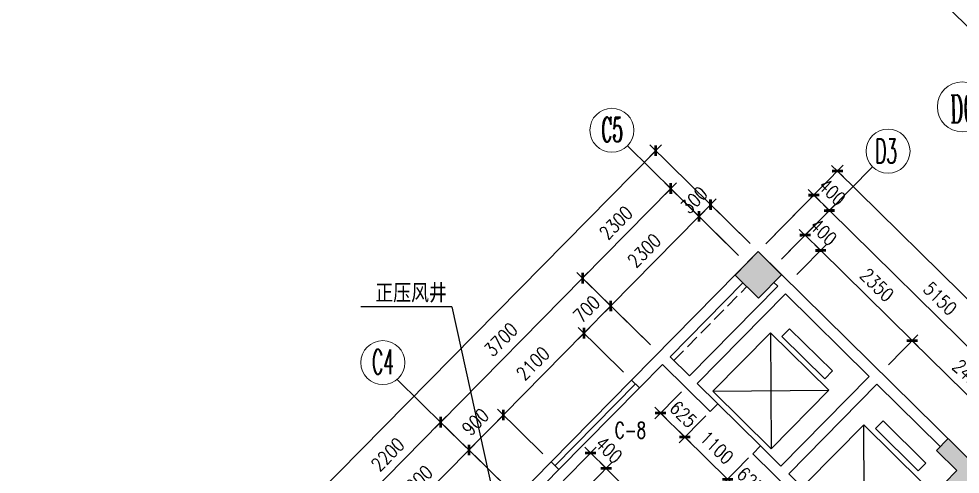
# Model space of a CAD drawing. Extents: x -357449 to -117302, y 127569 to 244935.
# Drawn here: x -343680 to -326454, y 197925 to 206254 of the extents above; entities that cross this region are included whole.
import ezdxf
from ezdxf.enums import TextEntityAlignment as Align

# ---------------------------------------------------------------- set-up
doc = ezdxf.new("R2010")
doc.units = 0
doc.header["$MEASUREMENT"] = 0
doc.linetypes.add('DASH', pattern=[0.35, 0.25, -0.1])
doc.layers.get('0').update_dxf_attribs({"linetype": 'CONTINUOUS'})
doc.layers.get('DEFPOINTS').update_dxf_attribs({"linetype": 'CONTINUOUS'})
for name, color, linetype in [('1', 8, 'CONTINUOUS'), ('COLUMN', 4, 'CONTINUOUS'), ('F', 31, 'CONTINUOUS'), ('WALL', 1, 'CONTINUOUS'), ('WINDOW', 4, 'CONTINUOUS'), ('WINDOWS', 4, 'CONTINUOUS'), ('阳台', 4, 'CONTINUOUS')]:
    doc.layers.add(name, color=color, linetype=linetype)
doc.layers.add('AXIS', color=3, linetype='CONTINUOUS', lineweight=9)
doc.styles.add('COMPLEX', font='COMPLEX.shx')
doc.styles.add('DIM_FONT', font='SIMPLEX.shx', dxfattribs={"width": 0.8})
doc.styles.add('FS', font='txt.shx', dxfattribs={"width": 0.66, "height": 150, "bigfont": 'fs.shx'})
doc.styles.add('H1', font='SimSun.ttf')
doc.dimstyles.new('DIMN-200', dxfattribs={"dimtxt": 300, "dimasz": 1, "dimexe": 250, "dimexo": 0, "dimgap": 150, "dimtad": 1, "dimdec": 0, "dimdsep": 46, "dimtxsty": 'DIM_FONT', "dimblk": '_DIMX', "dimcen": 2.5, "dimclrd": 256, "dimclre": 256, "dimclrt": 4, "dimadec": 0, "dimazin": 0, "dimtfac": 1, "dimtdec": 0, "dimtix": 1, "dimtmove": 2, "dimatfit": 3, "dimldrblk": '_DIMX', "dimfxl": 0, "dimtolj": 1, "dimtzin": 0, "dimarcsym": 0})
doc.dimstyles.get("Standard").update_dxf_attribs({"dimtxt": 375, "dimasz": 1, "dimexe": 150, "dimexo": 0, "dimgap": 200, "dimtad": 1, "dimdec": 0, "dimzin": 0, "dimdsep": 46, "dimtxsty": 'DIM_FONT', "dimblk1": '_DIMX', "dimblk2": '_DIMX', "dimsah": 1, "dimcen": 200, "dimclrd": 256, "dimclre": 256, "dimclrt": 4, "dimadec": 0, "dimazin": 0, "dimtfac": 1, "dimtdec": 0, "dimtix": 1, "dimtmove": 2, "dimatfit": 3, "dimldrblk": '_DIMX', "dimfxl": 0, "dimtolj": 1, "dimtzin": 0, "dimarcsym": 0})

# ---------------------------------------------------------------- blocks, each defined once
blk = doc.blocks.new('_DIMX')
blk.add_line((-150, 0), (150, 0))
at = {"const_width": 50}
blk.add_lwpolyline([(-70, -70), (70, 70)], dxfattribs=at)
blk = doc.blocks.new('*D34')
at = {"linetype": 'ByBlock'}
for p, q in [((-327270, 220513), (-329147, 218608)), ((-329041, 218714), (-315972, 205835)), ((-314199, 207633), (-316077, 205728))]:
    blk.add_line(p, q, dxfattribs=at)
at = {"layer": 'DEFPOINTS', "color": 0, "linetype": 'ByBlock'}
for p in [(-327270, 220513), (-314199, 207633), (-315971, 205835)]:
    blk.add_point(p, dxfattribs=at)
at = {"linetype": 'ByBlock'}
for p, rotation in [((-329042, 218715), 135.4212849045239), ((-315971, 205835), 315.4212849045239)]:
    blk.add_blockref('_DIMX', p, dxfattribs=dict(at, rotation=rotation))
at = {"color": 4, "linetype": 'ByBlock', "insert": (-322314, 212471), "char_height": 250, "attachment_point": 5, "rotation": 315.4213, "style": 'DIM_FONT'}
blk.add_mtext('\\A1;18351', dxfattribs=at)
blk = doc.blocks.new('*D604')
at = {"linetype": 'ByBlock'}
for p, q in [((-315981, 209388), (-317349, 207999)), ((-317243, 208105), (-315464, 206351)), ((-314199, 207633), (-315568, 206244))]:
    blk.add_line(p, q, dxfattribs=at)
at = {"layer": 'DEFPOINTS', "color": 0, "linetype": 'ByBlock'}
for p in [(-315981, 209388), (-314199, 207633), (-315463, 206351)]:
    blk.add_point(p, dxfattribs=at)
at = {"linetype": 'ByBlock'}
for p, rotation in [((-317244, 208106), 135.421284914425), ((-315463, 206351), 315.421284914425)]:
    blk.add_blockref('_DIMX', p, dxfattribs=dict(at, rotation=rotation))
at = {"color": 4, "linetype": 'ByBlock', "insert": (-316160, 207424), "char_height": 250, "attachment_point": 5, "rotation": 315.4213, "style": 'DIM_FONT'}
blk.add_mtext('\\A1;2501', dxfattribs=at)
blk = doc.blocks.new('*D1017')
at = {"linetype": 'ByBlock'}
for p, q in [((-307089, 240423), (-306106, 241421)), ((-306210, 241314), (-302543, 237700)), ((-303421, 236808), (-302437, 237806))]:
    blk.add_line(p, q, dxfattribs=at)
at = {"layer": 'DEFPOINTS', "color": 0, "linetype": 'ByBlock'}
for p in [(-307089, 240423), (-302543, 237700), (-303421, 236808)]:
    blk.add_point(p, dxfattribs=at)
at = {"linetype": 'ByBlock'}
for p, rotation in [((-306211, 241314), 135.4212849043527), ((-302543, 237700), 315.4212849043527)]:
    blk.add_blockref('_DIMX', p, dxfattribs=dict(at, rotation=rotation))
at = {"color": 4, "linetype": 'ByBlock', "insert": (-304184, 239703), "char_height": 250, "attachment_point": 5, "rotation": 315.4213, "style": 'DIM_FONT'}
blk.add_mtext('\\A1;5150', dxfattribs=at)
blk = doc.blocks.new('*D1016')
at = {"linetype": 'ByBlock'}
for p, q in [((-307374, 240704), (-305958, 242141)), ((-298442, 234525), (-306062, 242034)), ((-299753, 233193), (-298336, 234631))]:
    blk.add_line(p, q, dxfattribs=at)
at = {"layer": 'DEFPOINTS', "color": 0, "linetype": 'ByBlock'}
for p in [(-306063, 242035), (-307374, 240704), (-299753, 233193)]:
    blk.add_point(p, dxfattribs=at)
at = {"linetype": 'ByBlock'}
for p, rotation in [((-306063, 242035), 135.4212849043528), ((-298441, 234524), 315.4212849043528)]:
    blk.add_blockref('_DIMX', p, dxfattribs=dict(at, rotation=rotation))
at = {"color": 4, "linetype": 'ByBlock', "insert": (-302059, 238475), "char_height": 250, "attachment_point": 5, "rotation": 315.4213, "style": 'DIM_FONT'}
blk.add_mtext('\\A1;10700', dxfattribs=at)
blk = doc.blocks.new('*D836')
at = {"linetype": 'ByBlock'}
for p, q in [((-309390, 242408), (-328830, 222681)), ((-307663, 240708), (-309497, 242514)), ((-327104, 220979), (-328937, 222785))]:
    blk.add_line(p, q, dxfattribs=at)
at = {"layer": 'DEFPOINTS', "color": 0, "linetype": 'ByBlock'}
for p in [(-307663, 240708), (-328831, 222680), (-327104, 220979)]:
    blk.add_point(p, dxfattribs=at)
at = {"linetype": 'ByBlock'}
for p, rotation in [((-309390, 242409), 45.42128490415822), ((-328831, 222680), 225.4212849041582)]:
    blk.add_blockref('_DIMX', p, dxfattribs=dict(at, rotation=rotation))
at = {"color": 4, "linetype": 'ByBlock', "insert": (-319306, 232737), "char_height": 250, "attachment_point": 5, "rotation": 45.4213, "style": 'DIM_FONT'}
blk.add_mtext('\\A1;27698', dxfattribs=at)
blk = doc.blocks.new('*D1173')
at = {"linetype": 'ByBlock'}
for p, q in [((-313326, 237441), (-314869, 235876)), ((-312085, 236220), (-313432, 237547)), ((-313629, 234653), (-314976, 235980))]:
    blk.add_line(p, q, dxfattribs=at)
at = {"layer": 'DEFPOINTS', "color": 0, "linetype": 'ByBlock'}
for p in [(-312085, 236220), (-314869, 235875), (-313629, 234653)]:
    blk.add_point(p, dxfattribs=at)
at = {"linetype": 'ByBlock'}
for p, rotation in [((-313325, 237442), 45.4212849041695), ((-314869, 235875), 225.4212849041694)]:
    blk.add_blockref('_DIMX', p, dxfattribs=dict(at, rotation=rotation))
at = {"color": 4, "linetype": 'ByBlock', "insert": (-314293, 236851), "char_height": 250, "attachment_point": 5, "rotation": 45.4213, "style": 'DIM_FONT'}
blk.add_mtext('\\A1;2200', dxfattribs=at)
blk = doc.blocks.new('A$C42896F79')
at = {"layer": '1'}
for p, q in [((1121, 2195), (68, 1126)), ((1121, 2195), (2189, 1142)), ((1121, 2195), (1137, 73)), ((68, 1126), (2189, 1142)), ((68, 1126), (1137, 73)), ((2189, 1142), (1137, 73)), ((140, 915), (0, 772)), ((140, 915), (924, 142)), ((0, 772), (784, 0)), ((924, 142), (784, 0))]:
    blk.add_line(p, q, dxfattribs=at)
blk = doc.blocks.new('*D890')
at = {"linetype": 'ByBlock'}
for p, q in [((-312085, 236220), (-312915, 237038)), ((-314352, 235367), (-312809, 236932)), ((-313629, 234653), (-314459, 235471))]:
    blk.add_line(p, q, dxfattribs=at)
at = {"layer": 'DEFPOINTS', "color": 0, "linetype": 'ByBlock'}
for p in [(-312808, 236933), (-312085, 236220), (-313629, 234653)]:
    blk.add_point(p, dxfattribs=at)
at = {"linetype": 'ByBlock'}
for p, rotation in [((-312808, 236933), 45.42128490416195), ((-314353, 235366), 225.421284904162)]:
    blk.add_blockref('_DIMX', p, dxfattribs=dict(at, rotation=rotation))
at = {"color": 4, "linetype": 'ByBlock', "insert": (-313776, 236342), "char_height": 250, "attachment_point": 5, "rotation": 45.4213, "style": 'DIM_FONT'}
blk.add_mtext('\\A1;2200', dxfattribs=at)
blk = doc.blocks.new('*D829')
at = {"linetype": 'ByBlock'}
for p, q in [((-310911, 235975), (-310192, 236705)), ((-310296, 236597), (-308624, 234949)), ((-309237, 234325), (-308518, 235055))]:
    blk.add_line(p, q, dxfattribs=at)
at = {"layer": 'DEFPOINTS', "color": 0, "linetype": 'ByBlock'}
for p in [(-310911, 235975), (-308623, 234948), (-309237, 234325)]:
    blk.add_point(p, dxfattribs=at)
at = {"linetype": 'ByBlock'}
for p, rotation in [((-310297, 236598), 135.4212849043533), ((-308623, 234948), 315.4212849043533)]:
    blk.add_blockref('_DIMX', p, dxfattribs=dict(at, rotation=rotation))
at = {"color": 4, "linetype": 'ByBlock', "insert": (-309267, 235969), "char_height": 250, "attachment_point": 5, "rotation": 315.4213, "style": 'DIM_FONT'}
blk.add_mtext('\\A1;2350', dxfattribs=at)
blk = doc.blocks.new('*D894')
at = {"linetype": 'ByBlock'}
for p, q in [((-309980, 238357), (-310810, 239175)), ((-310704, 239069), (-312176, 237575)), ((-311454, 236861), (-312284, 237679))]:
    blk.add_line(p, q, dxfattribs=at)
at = {"layer": 'DEFPOINTS', "color": 0, "linetype": 'ByBlock'}
for p in [(-309980, 238357), (-312177, 237574), (-311454, 236861)]:
    blk.add_point(p, dxfattribs=at)
at = {"linetype": 'ByBlock'}
for p, rotation in [((-310703, 239070), 45.42128490416829), ((-312177, 237574), 225.4212849041683)]:
    blk.add_blockref('_DIMX', p, dxfattribs=dict(at, rotation=rotation))
at = {"color": 4, "linetype": 'ByBlock', "insert": (-311636, 238515), "char_height": 250, "attachment_point": 5, "rotation": 45.4213, "style": 'DIM_FONT'}
blk.add_mtext('\\A1;2100', dxfattribs=at)
blk = doc.blocks.new('*D893')
at = {"linetype": 'ByBlock'}
for p, q in [((-312178, 237573), (-312808, 236934)), ((-311454, 236861), (-312284, 237679)), ((-312085, 236220), (-312915, 237038))]:
    blk.add_line(p, q, dxfattribs=at)
at = {"layer": 'DEFPOINTS', "color": 0, "linetype": 'ByBlock'}
for p in [(-312808, 236933), (-311454, 236861), (-312085, 236220)]:
    blk.add_point(p, dxfattribs=at)
at = {"linetype": 'ByBlock'}
for p, rotation in [((-312177, 237574), 45.42128490416662), ((-312808, 236933), 225.4212849041666)]:
    blk.add_blockref('_DIMX', p, dxfattribs=dict(at, rotation=rotation))
at = {"color": 4, "linetype": 'ByBlock', "insert": (-312689, 237446), "char_height": 250, "attachment_point": 5, "rotation": 45.4213, "style": 'DIM_FONT'}
blk.add_mtext('\\A1;900', dxfattribs=at)
blk = doc.blocks.new('*D837')
at = {"linetype": 'ByBlock'}
for p, q in [((-310259, 239615), (-310835, 240183)), ((-310729, 240077), (-313324, 237443)), ((-312856, 236980), (-313432, 237547))]:
    blk.add_line(p, q, dxfattribs=at)
at = {"layer": 'DEFPOINTS', "color": 0, "linetype": 'ByBlock'}
for p in [(-310259, 239615), (-313325, 237442), (-312856, 236980)]:
    blk.add_point(p, dxfattribs=at)
at = {"linetype": 'ByBlock'}
for p, rotation in [((-310728, 240077), 45.42128490416941), ((-313325, 237442), 225.4212849041694)]:
    blk.add_blockref('_DIMX', p, dxfattribs=dict(at, rotation=rotation))
at = {"color": 4, "linetype": 'ByBlock', "insert": (-312222, 238953), "char_height": 250, "attachment_point": 5, "rotation": 45.4213, "style": 'DIM_FONT'}
blk.add_mtext('\\A1;3700', dxfattribs=at)
blk = doc.blocks.new('*D1030')
at = {"linetype": 'ByBlock'}
for p, q in [((-307374, 240704), (-306391, 241702)), ((-306497, 241596), (-306497, 241596)), ((-306211, 241314), (-306496, 241595)), ((-307089, 240423), (-306106, 241421)), ((-306210, 241314), (-306210, 241313))]:
    blk.add_line(p, q, dxfattribs=at)
at = {"layer": 'DEFPOINTS', "color": 0, "linetype": 'ByBlock'}
for p in [(-306496, 241595), (-307374, 240704), (-307089, 240423)]:
    blk.add_point(p, dxfattribs=at)
at = {"linetype": 'ByBlock'}
for p, rotation in [((-306496, 241595), 315.4212849043497), ((-306211, 241314), 135.4212849043497)]:
    blk.add_blockref('_DIMX', p, dxfattribs=dict(at, rotation=rotation))
at = {"color": 4, "linetype": 'ByBlock', "insert": (-306160, 241651), "char_height": 250, "attachment_point": 5, "rotation": 315.4213, "style": 'DIM_FONT'}
blk.add_mtext('\\A1;400', dxfattribs=at)
blk = doc.blocks.new('*D1123')
at = {"linetype": 'ByBlock'}
for p, q in [((-309114, 241715), (-310727, 240078)), ((-307874, 240494), (-309221, 241821)), ((-309488, 238856), (-310835, 240183))]:
    blk.add_line(p, q, dxfattribs=at)
at = {"layer": 'DEFPOINTS', "color": 0, "linetype": 'ByBlock'}
for p in [(-307874, 240494), (-310728, 240077), (-309488, 238856)]:
    blk.add_point(p, dxfattribs=at)
at = {"linetype": 'ByBlock'}
for p, rotation in [((-309114, 241716), 45.42128490417262), ((-310728, 240077), 225.4212849041726)]:
    blk.add_blockref('_DIMX', p, dxfattribs=dict(at, rotation=rotation))
at = {"color": 4, "linetype": 'ByBlock', "insert": (-310117, 241089), "char_height": 250, "attachment_point": 5, "rotation": 45.4213, "style": 'DIM_FONT'}
blk.add_mtext('\\A1;2300', dxfattribs=at)
blk = doc.blocks.new('*D1062')
at = {"linetype": 'ByBlock'}
for p, q in [((-307689, 236787), (-308178, 236291)), ((-308073, 236399), (-308074, 236399)), ((-308072, 236398), (-307627, 235959)), ((-307244, 236348), (-307733, 235852)), ((-307627, 235958), (-307626, 235958))]:
    blk.add_line(p, q, dxfattribs=at)
at = {"layer": 'DEFPOINTS', "color": 0, "linetype": 'ByBlock'}
for p in [(-307689, 236787), (-307244, 236348), (-307627, 235959)]:
    blk.add_point(p, dxfattribs=at)
at = {"linetype": 'ByBlock'}
for p, rotation in [((-308072, 236398), 315.421284895061), ((-307627, 235959), 135.421284895061)]:
    blk.add_blockref('_DIMX', p, dxfattribs=dict(at, rotation=rotation))
at = {"color": 4, "linetype": 'ByBlock', "insert": (-307657, 236374), "char_height": 250, "attachment_point": 5, "rotation": 315.4213, "style": 'DIM_FONT'}
blk.add_mtext('\\A1;625', dxfattribs=at)
blk = doc.blocks.new('*D1061')
at = {"linetype": 'ByBlock'}
for p, q in [((-308472, 237559), (-308961, 237063)), ((-308855, 237169), (-308073, 236399)), ((-307689, 236787), (-308178, 236291))]:
    blk.add_line(p, q, dxfattribs=at)
at = {"layer": 'DEFPOINTS', "color": 0, "linetype": 'ByBlock'}
for p in [(-308472, 237559), (-307689, 236787), (-308072, 236398)]:
    blk.add_point(p, dxfattribs=at)
at = {"linetype": 'ByBlock'}
for p, rotation in [((-308856, 237170), 135.4212848950496), ((-308072, 236398), 315.4212848950496)]:
    blk.add_blockref('_DIMX', p, dxfattribs=dict(at, rotation=rotation))
at = {"color": 4, "linetype": 'ByBlock', "insert": (-308271, 236980), "char_height": 250, "attachment_point": 5, "rotation": 315.4213, "style": 'DIM_FONT'}
blk.add_mtext('\\A1;1100', dxfattribs=at)
blk = doc.blocks.new('*D1060')
at = {"linetype": 'ByBlock'}
for p, q in [((-308917, 237998), (-309406, 237502)), ((-309302, 237609), (-309303, 237610)), ((-308856, 237170), (-309301, 237609)), ((-308472, 237559), (-308961, 237063)), ((-308855, 237169), (-308855, 237168))]:
    blk.add_line(p, q, dxfattribs=at)
at = {"layer": 'DEFPOINTS', "color": 0, "linetype": 'ByBlock'}
for p in [(-308917, 237998), (-309301, 237609), (-308472, 237559)]:
    blk.add_point(p, dxfattribs=at)
at = {"linetype": 'ByBlock'}
for p, rotation in [((-309301, 237609), 315.421284895056), ((-308856, 237170), 135.421284895056)]:
    blk.add_blockref('_DIMX', p, dxfattribs=dict(at, rotation=rotation))
at = {"color": 4, "linetype": 'ByBlock', "insert": (-308886, 237585), "char_height": 250, "attachment_point": 5, "rotation": 315.4213, "style": 'DIM_FONT'}
blk.add_mtext('\\A1;625', dxfattribs=at)
blk = doc.blocks.new('*D1031')
at = {"linetype": 'ByBlock'}
for p, q in [((-307663, 240708), (-308493, 241526)), ((-308597, 241207), (-308387, 241420)), ((-308386, 241421), (-308385, 241422)), ((-307874, 240494), (-308704, 241312)), ((-308598, 241206), (-308599, 241205))]:
    blk.add_line(p, q, dxfattribs=at)
at = {"layer": 'DEFPOINTS', "color": 0, "linetype": 'ByBlock'}
for p in [(-308387, 241420), (-307663, 240708), (-307874, 240494)]:
    blk.add_point(p, dxfattribs=at)
at = {"linetype": 'ByBlock'}
for p, rotation in [((-308387, 241420), 225.4212849041627), ((-308597, 241207), 45.42128490416262)]:
    blk.add_blockref('_DIMX', p, dxfattribs=dict(at, rotation=rotation))
at = {"color": 4, "linetype": 'ByBlock', "insert": (-308688, 241506), "char_height": 250, "attachment_point": 5, "rotation": 45.4213, "style": 'DIM_FONT'}
blk.add_mtext('\\A1;300', dxfattribs=at)
blk = doc.blocks.new('*D892')
at = {"linetype": 'ByBlock'}
for p, q in [((-311196, 236255), (-310477, 236985)), ((-310583, 236879), (-310583, 236880)), ((-310582, 236879), (-310297, 236598)), ((-310911, 235975), (-310192, 236705)), ((-310296, 236597), (-310296, 236596))]:
    blk.add_line(p, q, dxfattribs=at)
at = {"layer": 'DEFPOINTS', "color": 0, "linetype": 'ByBlock'}
for p in [(-310297, 236598), (-311196, 236255), (-310911, 235975)]:
    blk.add_point(p, dxfattribs=at)
at = {"linetype": 'ByBlock'}
for p, rotation in [((-310582, 236879), 315.421284904351), ((-310297, 236598), 135.4212849043509)]:
    blk.add_blockref('_DIMX', p, dxfattribs=dict(at, rotation=rotation))
at = {"color": 4, "linetype": 'ByBlock', "insert": (-310246, 236934), "char_height": 250, "attachment_point": 5, "rotation": 315.4213, "style": 'DIM_FONT'}
blk.add_mtext('\\A1;400', dxfattribs=at)
blk = doc.blocks.new('*D835')
at = {"linetype": 'ByBlock'}
for p, q in [((-308598, 241206), (-310211, 239569)), ((-307874, 240494), (-308704, 241312)), ((-309488, 238856), (-310318, 239674))]:
    blk.add_line(p, q, dxfattribs=at)
at = {"layer": 'DEFPOINTS', "color": 0, "linetype": 'ByBlock'}
for p in [(-307874, 240494), (-310212, 239568), (-309488, 238856)]:
    blk.add_point(p, dxfattribs=at)
at = {"linetype": 'ByBlock'}
for p, rotation in [((-308597, 241207), 45.42128490416798), ((-310212, 239568), 225.4212849041679)]:
    blk.add_blockref('_DIMX', p, dxfattribs=dict(at, rotation=rotation))
at = {"color": 4, "linetype": 'ByBlock', "insert": (-309600, 240580), "char_height": 250, "attachment_point": 5, "rotation": 45.4213, "style": 'DIM_FONT'}
blk.add_mtext('\\A1;2300', dxfattribs=at)
blk = doc.blocks.new('*D830')
at = {"linetype": 'ByBlock'}
for p, q in [((-309488, 238856), (-310318, 239674)), ((-310703, 239070), (-310212, 239568)), ((-310211, 239569), (-310210, 239570)), ((-309980, 238357), (-310810, 239175)), ((-310704, 239069), (-310704, 239068))]:
    blk.add_line(p, q, dxfattribs=at)
at = {"layer": 'DEFPOINTS', "color": 0, "linetype": 'ByBlock'}
for p in [(-310212, 239568), (-309488, 238856), (-309980, 238357)]:
    blk.add_point(p, dxfattribs=at)
at = {"linetype": 'ByBlock'}
for p, rotation in [((-310212, 239568), 225.4212849041656), ((-310703, 239070), 45.42128490416558)]:
    blk.add_blockref('_DIMX', p, dxfattribs=dict(at, rotation=rotation))
at = {"color": 4, "linetype": 'ByBlock', "insert": (-310653, 239512), "char_height": 250, "attachment_point": 5, "rotation": 45.4213, "style": 'DIM_FONT'}
blk.add_mtext('\\A1;700', dxfattribs=at)
blk = doc.blocks.new('*D1029')
at = {"linetype": 'ByBlock'}
for p, q in [((-307089, 240423), (-306550, 240971)), ((-306656, 240865), (-306656, 240865)), ((-306655, 240864), (-306370, 240583)), ((-306805, 240142), (-306265, 240690)), ((-306369, 240582), (-306369, 240582))]:
    blk.add_line(p, q, dxfattribs=at)
at = {"layer": 'DEFPOINTS', "color": 0, "linetype": 'ByBlock'}
for p in [(-306370, 240583), (-307089, 240423), (-306805, 240142)]:
    blk.add_point(p, dxfattribs=at)
at = {"linetype": 'ByBlock'}
for p, rotation in [((-306655, 240864), 315.421284904351), ((-306370, 240583), 135.4212849043509)]:
    blk.add_blockref('_DIMX', p, dxfattribs=dict(at, rotation=rotation))
at = {"color": 4, "linetype": 'ByBlock', "insert": (-306319, 240919), "char_height": 250, "attachment_point": 5, "rotation": 315.4213, "style": 'DIM_FONT'}
blk.add_mtext('\\A1;400', dxfattribs=at)
blk = doc.blocks.new('*D1022')
at = {"linetype": 'ByBlock'}
for p, q in [((-305131, 238493), (-304591, 239040)), ((-304695, 238933), (-302987, 237250)), ((-303421, 236808), (-302881, 237356))]:
    blk.add_line(p, q, dxfattribs=at)
at = {"layer": 'DEFPOINTS', "color": 0, "linetype": 'ByBlock'}
for p in [(-305131, 238493), (-302987, 237249), (-303421, 236808)]:
    blk.add_point(p, dxfattribs=at)
at = {"linetype": 'ByBlock'}
for p, rotation in [((-304696, 238934), 135.4212849043523), ((-302987, 237249), 315.4212849043523)]:
    blk.add_blockref('_DIMX', p, dxfattribs=dict(at, rotation=rotation))
at = {"color": 4, "linetype": 'ByBlock', "insert": (-303648, 238287), "char_height": 250, "attachment_point": 5, "rotation": 315.4213, "style": 'DIM_FONT'}
blk.add_mtext('\\A1;2400', dxfattribs=at)
blk = doc.blocks.new('*D1015')
at = {"linetype": 'ByBlock'}
for p, q in [((-306805, 240142), (-306265, 240690)), ((-306369, 240582), (-304697, 238934)), ((-305131, 238493), (-304591, 239040))]:
    blk.add_line(p, q, dxfattribs=at)
at = {"layer": 'DEFPOINTS', "color": 0, "linetype": 'ByBlock'}
for p in [(-306805, 240142), (-304696, 238934), (-305131, 238493)]:
    blk.add_point(p, dxfattribs=at)
at = {"linetype": 'ByBlock'}
for p, rotation in [((-306370, 240583), 135.4212849043528), ((-304696, 238934), 315.4212849043528)]:
    blk.add_blockref('_DIMX', p, dxfattribs=dict(at, rotation=rotation))
at = {"color": 4, "linetype": 'ByBlock', "insert": (-305340, 239954), "char_height": 250, "attachment_point": 5, "rotation": 315.4213, "style": 'DIM_FONT'}
blk.add_mtext('\\A1;2350', dxfattribs=at)

msp = doc.modelspace()

# ---------------------------------------------------------------- hatches: boundary and pattern name
at = {"layer": 'COLUMN'}
for points in [[(-330150.26, 201994.94), (-330571.39, 201567.56), (-330144.02, 201146.43), (-329722.89, 201573.8)], [(-326300.79, 197780.49), (-325926.84, 197411.99), (-325716.28, 197625.68), (-326677.86, 198573.23), (-326888.43, 198359.54), (-326514.48, 197991.05), (-327707.69, 196780.16), (-327494, 196569.6)]]:
    msp.add_hatch(color=256, dxfattribs=at).paths.add_polyline_path(points)

# ---------------------------------------------------------------- linework, layer by layer
at = {"layer": '1'}
msp.add_line((-330889.97, 199214.03), (-330106.46, 198441.95), dxfattribs=at)
at = {"layer": 'AXIS'}
for p, q in [((-331280.52, 202687.52), (-332543.19, 203931.75)), ((-329266.37, 202322.03), (-328057.32, 203549)), ((-335491.85, 198413.8), (-336754.52, 199658.03))]:
    msp.add_line(p, q, dxfattribs=at)
for centre, radius in [((-326415.46, 204645.61), 456), ((-332827.45, 204216.01), 402), ((-327773.06, 203833.25), 402), ((-337019.02, 199965.35), 402)]:
    msp.add_circle(centre, radius, dxfattribs=at)
at = {"layer": 'COLUMN'}
for p, q in [((-333940.46, 198148.59), (-332466.49, 199644.39)), ((-333869.23, 198078.4), (-332395.27, 199574.2)), ((-333798, 198008.21), (-332324.04, 199504.01))]:
    msp.add_line(p, q, dxfattribs=at)
msp.add_lwpolyline([(-330571.39, 201567.56), (-330150.26, 201994.94), (-329722.89, 201573.8), (-330144.02, 201146.43), (-330571.39, 201567.56)], dxfattribs=at)
at = {"layer": 'WALL'}
for p, q in [((-332466.49, 199644.39), (-330150.26, 201994.94)), ((-330150.26, 201994.94), (-324843.72, 196765.87)), ((-331762.53, 200073.84), (-330428.94, 201427.19)), ((-329863.27, 201431.35), (-329792.04, 201361.16)), ((-331406.38, 199722.9), (-329792.04, 201361.16)), ((-331263.92, 199582.52), (-329649.58, 201220.78)), ((-329649.58, 201220.78), (-328118.16, 199711.72)), ((-331762.53, 200073.84), (-331406.38, 199722.9)), ((-332324.04, 199504.01), (-331902.9, 199931.38)), ((-331902.9, 199931.38), (-331030.35, 199071.57)), ((-329732.51, 198073.46), (-328118.16, 199711.72)), ((-332466.49, 199644.39), (-332324.04, 199504.01)), ((-331263.92, 199582.52), (-330889.97, 199214.03)), ((-329590.05, 197933.08), (-327975.71, 199571.34)), ((-327975.71, 199571.34), (-326818.24, 198430.77)), ((-330889.97, 199214.03), (-331030.35, 199071.57)), ((-326677.86, 198573.23), (-326888.43, 198359.54)), ((-330106.46, 198441.95), (-330246.84, 198299.49)), ((-330246.84, 198299.49), (-329320.86, 197387.04)), ((-330106.46, 198441.95), (-329732.51, 198073.46)), ((-326888.43, 198359.54), (-326514.48, 197991.05)), ((-336537.45, 195513.13), (-333940.46, 198148.59)), ((-333940.46, 198148.59), (-333798, 198008.21)), ((-335903.67, 195871.35), (-333798, 198008.21)), ((-329590.05, 197933.08), (-329180.49, 197529.5)), ((-327707.69, 196780.16), (-326514.48, 197991.05))]:
    msp.add_line(p, q, dxfattribs=at)
at = {"layer": 'WINDOWS'}
for q in [(-337419.78, 200986.76), (-334757.9, 196473.59)]:
    msp.add_line((-335759.04, 200986.76), q, dxfattribs=at)
at = {"layer": '阳台', "color": 8, "linetype": 'DASH', "ltscale": 1000}
msp.add_line((-331691.3, 200003.65), (-330357.71, 201357), dxfattribs=at)

# ---------------------------------------------------------------- block references
at = {"layer": '1', "xscale": -1, "rotation": 90.84256980000279}
msp.add_blockref('A$C42896F79', (-328802.2, 200596.27), dxfattribs=at)
at = {"layer": '1', "rotation": 179.9999999901344}
msp.add_blockref('A$C42896F79', (-327081.19, 198900.39), dxfattribs=at)

# ---------------------------------------------------------------- texts
at = {"layer": 'AXIS', "style": 'H1', "width": 0.8}
msp.add_text('正压风井', height=300, dxfattribs=at).set_placement((-337156.63, 201098.18))
at = {"layer": 'AXIS', "style": 'COMPLEX', "width": 0.520833}
for tag, height, rotation, p, p2 in [('D0', 510.72, 0.84257, (-326631.96, 204349.17), (-326176, 204355.88)), ('D3', 450.24, 360, (-328010.46, 203610.85), (-327608.46, 203610.85))]:
    msp.add_attdef(tag, text='', height=height, rotation=rotation, dxfattribs=at).set_placement(p, p2, align=Align.FIT)
at = {"layer": 'AXIS', "style": 'COMPLEX'}
for tag, width, p, p2 in [('C5', 0.535714, (-333025.07, 204002.89), (-332623.07, 204002.89)), ('C4', 0.506757, (-337216.63, 199752.22), (-336814.63, 199752.22))]:
    msp.add_attdef(tag, text='2', height=450.24, dxfattribs=dict(at, width=width)).set_placement(p, p2, align=Align.FIT)
at = {"layer": 'F', "style": 'FS', "width": 0.66}
msp.add_text('C-8', height=300, dxfattribs=at).set_placement((-332772.23, 198578.92))

# ---------------------------------------------------------------- dimensions: what is measured, and where the dimension line sits
at = {"layer": 'AXIS'}
for p1, p2, distance, dimstyle, override, picture, middle, set_off in [((-336936.98, 220117.58), (-323866.1, 207237.52), -2524.33, 'DIMN-200', {"dimtxt": 250, "dimexe": 150, "dimzin": 0, "dimblk1": '_DIMX', "dimblk2": '_DIMX', "dimsah": 1, "dimcen": 200}, '*D34', (-331980.32, 212075.38), (-9666.64, -395.33)), ((-325647.24, 208992.65), (-323866.1, 207237.52), -1800, 'DIMN-200', {"dimtxt": 250, "dimexe": 150, "dimzin": 0, "dimblk1": '_DIMX', "dimblk2": '_DIMX', "dimsah": 1, "dimcen": 200}, '*D604', (-325827.05, 207028.84), (-9666.64, -395.33)), ((-330298.91, 202141.42), (-349739.64, 182412.67), -2423.69, 'DIMN-200', {"dimtxt": 250, "dimexe": 150, "dimzin": 0, "dimblk1": '_DIMX', "dimblk2": '_DIMX', "dimsah": 1, "dimcen": 200}, '*D836', (-341941.52, 194171.22), (-22635.49, -38566.22)), ((-322388.41, 194627.19), (-330009.88, 202137.39), -1868.6, 'Standard', {"dimtxt": 250, "dimgap": 150, "dimblk": '_DIMX'}, '*D1016', (-324694.58, 199909.15), (-22635.49, -38566.22)), ((-329724.97, 201856.64), (-330009.88, 202137.39), -1251.55, 'Standard', {"dimtxt": 250, "dimgap": 150, "dimblk": '_DIMX'}, '*D1030', (-328795.96, 203084.35), (-22635.49, -38566.22)), ((-330509.48, 201927.73), (-330298.91, 202141.42), 1015.29, 'DIMN-200', {"dimtxt": 250, "dimexe": 150, "dimzin": 0, "dimblk1": '_DIMX', "dimblk2": '_DIMX', "dimsah": 1, "dimcen": 200}, '*D1031', (-331323.25, 202940.21), (-22635.49, -38566.22)), ((-329724.97, 201856.64), (-326056.69, 198241.91), 1251.55, 'DIMN-200', {"dimtxt": 250, "dimexe": 150, "dimzin": 0, "dimblk1": '_DIMX', "dimblk2": '_DIMX', "dimsah": 1, "dimcen": 200}, '*D1017', (-326819.37, 201136.61), (-22635.49, -38566.22)), ((-330509.48, 201927.73), (-332123.82, 200289.47), -1015.29, 'DIMN-200', {"dimtxt": 250, "dimexe": 150, "dimzin": 0, "dimblk1": '_DIMX', "dimblk2": '_DIMX', "dimsah": 1, "dimcen": 200}, '*D835', (-332235.7, 202014.24), (-22635.49, -38566.22)), ((-329724.97, 201856.64), (-329440.05, 201575.88), 619.07, 'DIMN-200', {"dimtxt": 250, "dimexe": 150, "dimzin": 0, "dimblk1": '_DIMX', "dimblk2": '_DIMX', "dimsah": 1, "dimcen": 200}, '*D1029', (-328954.97, 202353.1), (-22635.49, -38566.22)), ((-329440.05, 201575.88), (-327766.18, 199926.44), 619.07, 'DIMN-200', {"dimtxt": 250, "dimexe": 150, "dimzin": 0, "dimblk1": '_DIMX', "dimblk2": '_DIMX', "dimsah": 1, "dimcen": 200}, '*D1015', (-327975.58, 201388), (-22635.49, -38566.22)), ((-332894.87, 201049.26), (-335491.85, 198413.8), -658.02, 'DIMN-200', {"dimtxt": 250, "dimexe": 150, "dimzin": 0, "dimblk1": '_DIMX', "dimblk2": '_DIMX', "dimsah": 1, "dimcen": 200}, '*D837', (-334857.94, 200386.41), (-22635.49, -38566.22)), ((-332615.14, 199790.87), (-332123.82, 200289.47), 1015.29, 'DIMN-200', {"dimtxt": 250, "dimexe": 150, "dimzin": 0, "dimblk1": '_DIMX', "dimblk2": '_DIMX', "dimsah": 1, "dimcen": 200}, '*D830', (-333288.54, 200945.81), (-22635.49, -38566.22)), ((-332615.14, 199790.87), (-334089.11, 198295.07), -1015.29, 'DIMN-200', {"dimtxt": 250, "dimexe": 150, "dimzin": 0, "dimblk1": '_DIMX', "dimblk2": '_DIMX', "dimsah": 1, "dimcen": 200}, '*D894', (-334271.18, 199948.61), (-22635.49, -38566.22)), ((-327766.18, 199926.44), (-326056.69, 198241.91), 619.07, 'DIMN-200', {"dimtxt": 250, "dimexe": 150, "dimzin": 0, "dimblk1": '_DIMX', "dimblk2": '_DIMX', "dimsah": 1, "dimcen": 200}, '*D1022', (-326283.9, 199721.02), (-22635.49, -38566.22)), ((-334089.11, 198295.07), (-334720.81, 197654.01), -1015.29, 'DIMN-200', {"dimtxt": 250, "dimexe": 150, "dimzin": 0, "dimblk1": '_DIMX', "dimblk2": '_DIMX', "dimsah": 1, "dimcen": 200}, '*D893', (-335324.01, 198880.18), (-22635.49, -38566.22)), ((-333831.62, 197689.15), (-333546.7, 197408.39), 875.02, 'DIMN-200', {"dimtxt": 250, "dimexe": 150, "dimzin": 0, "dimblk1": '_DIMX', "dimblk2": '_DIMX', "dimsah": 1, "dimcen": 200}, '*D892', (-332881.98, 198367.91), (-22635.49, -38566.22)), ((-336264.96, 196086.98), (-334720.81, 197654.01), 1015.29, 'DIMN-200', {"dimtxt": 250, "dimexe": 150, "dimzin": 0, "dimblk1": '_DIMX', "dimblk2": '_DIMX', "dimsah": 1, "dimcen": 200}, '*D890', (-336411.94, 197776.13), (-22635.49, -38566.22)), ((-333546.7, 197408.39), (-331872.83, 195758.96), 875.02, 'DIMN-200', {"dimtxt": 250, "dimexe": 150, "dimzin": 0, "dimblk1": '_DIMX', "dimblk2": '_DIMX', "dimsah": 1, "dimcen": 200}, '*D829', (-331902.58, 197402.82), (-22635.49, -38566.22))]:
    dim = msp.add_aligned_dim(p1=p1, p2=p2, distance=distance, dimstyle=dimstyle, override=override, dxfattribs=at)
    dim.commit()
    dim.dimension.update_dxf_attribs({"geometry": picture, "text_midpoint": middle, "insert": set_off})
at = {"layer": 'WINDOW'}
for p1, p2, distance, picture, middle in [((-330509.48, 201927.73), (-332123.82, 200289.47), -1740.52, '*D1123', (-332752.28, 202523.27)), ((-331107.78, 198993), (-331552.95, 199431.68), 546.6, '*D1060', (-331521, 199018.88)), ((-334720.81, 197654.01), (-336264.96, 196086.98), -1740.52, '*D1173', (-336928.51, 198285.16)), ((-331107.78, 198993), (-330324.26, 198220.92), -546.6, '*D1061', (-330906.65, 198413.51)), ((-330324.26, 198220.92), (-329879.08, 197782.24), -546.6, '*D1062', (-330292.3, 197808.13))]:
    dim = msp.add_aligned_dim(p1=p1, p2=p2, distance=distance, dimstyle='Standard', override={"dimtxt": 250, "dimgap": 150, "dimblk": '_DIMX'}, dxfattribs=at)
    dim.commit()
    dim.dimension.update_dxf_attribs({"geometry": picture, "text_midpoint": middle, "insert": (-22635.49, -38566.22)})

doc.saveas('drawing.dxf')
